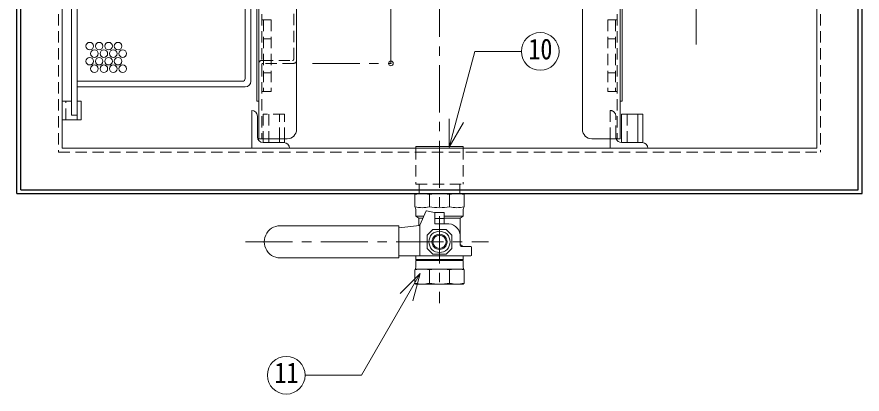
# Model space of a CAD drawing. Units: millimetres at full size, sheet at 1:5; details may follow other scales. Extents: x -1061 to 964, y -679 to 726.
# Drawn here: x -705.9 to -257.9, y 156.2 to 356.1 of the extents above; entities that cross this region are included whole.
import ezdxf
from ezdxf.enums import TextEntityAlignment as Align

# ---------------------------------------------------------------- set-up
doc = ezdxf.new("R2010")
doc.units = ezdxf.units.MM
doc.header["$LTSCALE"] = 5
doc.header["$PDMODE"] = 32
doc.header["$PDSIZE"] = 2.5
doc.linetypes.add('CHAIN1', pattern=[8, 5, -1, 1, -1])
doc.linetypes.add('DASHED1', pattern=[1.8, 1.2, -0.6])
doc.layers.add('0-0', color=4, linetype='Continuous', lineweight=9)
doc.styles.add('ＭＳ ゴシック', font='')
doc.styles.get('ＭＳ ゴシック').set_extended_font_data('MS Gothic')

msp = doc.modelspace()

# ---------------------------------------------------------------- linework, layer by layer
at = {"layer": '0-0', "linetype": 'CHAIN1'}
for p, q in [((-481.901, 570.457), (-481.901, 204.457)), ((-345.901, 341.457), (-345.901, 411.457)), ((-549.151, 331.457), (-507.651, 331.457)), ((-584.801, 236.874), (-455.901, 236.874))]:
    msp.add_line(p, q, dxfattribs=at)
at = {"layer": '0-0', "color": 5, "lineweight": 25}
for p, q in [((-705.901, 262.457), (-705.901, 411.457)), ((-703.901, 264.457), (-703.901, 411.457)), ((-259.901, 264.457), (-259.901, 411.457)), ((-257.901, 262.457), (-257.901, 411.457)), ((-703.901, 264.457), (-259.901, 264.457)), ((-705.901, 262.457), (-257.901, 262.457))]:
    msp.add_line(p, q, dxfattribs=at)
at = {"layer": '0-0', "linetype": 'DASHED1'}
for p, q in [((-683.901, 411.457), (-683.901, 284.457)), ((-576.151, 411.457), (-576.151, 291.457)), ((-559.151, 333.707), (-559.151, 411.457)), ((-387.651, 411.457), (-387.651, 291.457)), ((-279.901, 411.457), (-279.901, 284.457)), ((-571.151, 354.457), (-576.151, 354.457)), ((-575.151, 354.457), (-575.151, 316.457)), ((-571.151, 354.457), (-571.151, 316.457)), ((-392.651, 354.457), (-387.651, 354.457)), ((-392.651, 354.457), (-392.651, 316.457)), ((-388.651, 354.457), (-388.651, 316.457)), ((-571.151, 344.457), (-575.151, 344.457)), ((-392.651, 344.457), (-388.651, 344.457)), ((-576.151, 332.957), (-559.901, 332.957)), ((-559.151, 331.457), (-575.401, 331.457)), ((-571.151, 326.457), (-575.151, 326.457)), ((-392.651, 326.457), (-388.651, 326.457)), ((-571.151, 316.457), (-576.151, 316.457)), ((-392.651, 316.457), (-387.651, 316.457)), ((-679.901, 301.457), (-679.901, 311.457)), ((-391.401, 306.457), (-391.401, 291.457)), ((-575.401, 304.457), (-575.401, 291.457)), ((-564.142, 304.457), (-575.401, 304.457)), ((-572.401, 304.457), (-572.401, 289.457)), ((-566.74, 291.457), (-566.74, 304.457)), ((-564.142, 291.457), (-564.142, 304.457)), ((-388.401, 292.457), (-388.401, 303.457)), ((-382.401, 304.457), (-382.401, 289.457)), ((-683.901, 284.457), (-279.901, 284.457)), ((-494.401, 286.457), (-494.401, 267.457)), ((-469.401, 286.457), (-469.401, 267.457)), ((-494.401, 267.457), (-469.401, 267.457)), ((-492.751, 267.457), (-492.751, 262.457)), ((-471.051, 267.457), (-471.051, 262.457))]:
    msp.add_line(p, q, dxfattribs=at)
at = {"layer": '0-0', "color": 7, "lineweight": 18}
for p, q in [((-681.901, 411.457), (-681.901, 286.457)), ((-673.901, 301.457), (-673.901, 411.457)), ((-584.901, 323.457), (-584.901, 411.457)), ((-581.901, 321.957), (-581.901, 411.457)), ((-577.651, 411.457), (-577.651, 291.457)), ((-557.651, 296.457), (-557.651, 411.457)), ((-406.151, 296.457), (-406.151, 411.457)), ((-386.151, 411.457), (-386.151, 291.457)), ((-281.901, 411.457), (-281.901, 286.457)), ((-476.708, 287.077), (-463.126, 337.763)), ((-438.52, 337.763), (-463.126, 337.763)), ((-586.401, 321.957), (-673.901, 321.957)), ((-584.901, 318.957), (-673.901, 318.957)), ((-673.901, 311.457), (-671.901, 311.457)), ((-671.901, 301.457), (-671.901, 311.457)), ((-581.401, 306.457), (-581.401, 286.457)), ((-673.901, 301.457), (-671.901, 301.457)), ((-578.401, 292.457), (-578.401, 303.457)), ((-476.708, 287.077), (-476.708, 302.077)), ((-374.142, 304.457), (-376.74, 304.457)), ((-376.74, 289.457), (-376.74, 304.457)), ((-374.142, 289.457), (-374.142, 304.457)), ((-476.708, 287.077), (-469.208, 300.067)), ((-562.651, 291.457), (-577.651, 291.457)), ((-566.74, 289.457), (-566.74, 291.457)), ((-564.142, 289.457), (-564.142, 291.457)), ((-401.151, 291.457), (-386.151, 291.457)), ((-391.401, 291.457), (-391.401, 286.457)), ((-564.142, 289.457), (-575.401, 289.457)), ((-494.401, 287.457), (-494.401, 286.457)), ((-374.142, 289.457), (-385.401, 289.457)), ((-681.901, 286.457), (-281.901, 286.457)), ((-492.196, 220.089), (-502.803, 209.482)), ((-492.196, 220.089), (-496.079, 205.6))]:
    msp.add_line(p, q, dxfattribs=at)
at = {"layer": '0-0'}
for p, q in [((-578.651, 411.457), (-578.651, 311.457)), ((-507.651, 411.457), (-507.651, 331.457)), ((-385.151, 411.457), (-385.151, 311.457)), ((-681.901, 311.457), (-676.901, 311.457)), ((-577.651, 311.457), (-578.651, 311.457)), ((-386.151, 311.457), (-385.151, 311.457)), ((-673.901, 301.457), (-681.901, 301.457)), ((-385.401, 304.457), (-385.401, 289.457)), ((-376.74, 304.457), (-385.401, 304.457)), ((-575.401, 291.457), (-575.401, 289.457)), ((-494.901, 261.957), (-494.401, 262.457)), ((-494.901, 255.457), (-494.901, 261.957)), ((-487.285, 255.457), (-487.285, 261.957)), ((-476.516, 255.457), (-476.516, 261.957)), ((-469.401, 262.457), (-468.901, 261.957)), ((-468.901, 255.457), (-468.901, 261.957)), ((-494.401, 250.457), (-494.401, 252.457)), ((-488.966, 253.22), (-492.354, 245.63)), ((-488.744, 253.335), (-484.561, 252.489)), ((-484.401, 246.657), (-484.401, 252.257)), ((-479.601, 252.457), (-484.201, 252.457)), ((-479.401, 246.457), (-479.401, 252.257)), ((-469.401, 250.457), (-469.401, 252.457)), ((-494.401, 250.457), (-492.901, 249.457)), ((-494.401, 250.457), (-490.199, 250.457)), ((-492.901, 249.457), (-490.646, 249.457)), ((-492.901, 249.457), (-492.901, 245.471)), ((-484.201, 249.257), (-479.601, 249.257)), ((-484.201, 246.457), (-476.901, 246.457)), ((-479.401, 250.457), (-469.401, 250.457)), ((-479.401, 249.457), (-470.901, 249.457)), ((-470.901, 249.457), (-469.401, 250.457)), ((-470.901, 249.457), (-470.901, 234.921)), ((-503.665, 245.292), (-565.056, 245.292)), ((-492.515, 245.513), (-503.444, 244.316)), ((-503.444, 228.657), (-503.444, 245.093)), ((-492.401, 245.565), (-492.401, 229.457)), ((-488.42, 240.4), (-485.427, 243.394)), ((-478.348, 243.394), (-485.427, 243.394)), ((-475.381, 240.4), (-478.375, 243.394)), ((-488.42, 233.348), (-488.42, 240.4)), ((-475.381, 233.348), (-475.381, 240.4)), ((-488.42, 233.348), (-485.427, 230.354)), ((-475.381, 233.348), (-478.375, 230.354)), ((-470.901, 235.457), (-469.401, 234.457)), ((-465.368, 234.457), (-470.402, 234.457)), ((-464.868, 229.957), (-464.868, 233.957)), ((-465.368, 229.457), (-503.444, 229.457)), ((-494.401, 227.457), (-494.401, 229.457)), ((-478.348, 230.354), (-485.427, 230.354)), ((-469.401, 227.457), (-469.401, 229.457)), ((-503.644, 228.457), (-565.056, 228.457)), ((-494.401, 227.457), (-493.901, 226.957)), ((-469.401, 227.457), (-494.401, 227.457)), ((-469.401, 226.957), (-494.401, 226.957)), ((-494.401, 226.957), (-494.401, 224.957)), ((-469.401, 227.457), (-469.901, 226.957)), ((-469.401, 226.957), (-469.401, 224.957)), ((-494.901, 221.957), (-494.901, 214.957)), ((-469.061, 222.457), (-494.74, 222.457)), ((-487.285, 221.957), (-487.285, 214.957)), ((-476.516, 221.957), (-476.516, 214.957)), ((-468.901, 221.957), (-468.901, 214.957)), ((-494.901, 214.957), (-494.401, 214.457)), ((-469.401, 214.457), (-494.401, 214.457)), ((-469.401, 214.457), (-468.901, 214.957))]:
    msp.add_line(p, q, dxfattribs=at)
at = {"layer": '0-0', "color": 7, "lineweight": 18}
for points in [[(-676.901, 411.457), (-676.901, 303.957), (-673.901, 303.957)], [(-494.401, 287.457), (-469.401, 287.457), (-469.401, 286.457)], [(-492.196, 220.089), (-523.309, 166.199), (-553.131, 166.199)]]:
    msp.add_lwpolyline(points, dxfattribs=at)
for centre in [(-428.52, 337.763), (-563.131, 166.199)]:
    msp.add_circle(centre, 10, dxfattribs=at)
at = {"layer": '0-0'}
for centre, radius in [((-667.309, 340.585), 2), ((-662.309, 340.585), 2), ((-657.309, 340.585), 2), ((-652.309, 340.585), 2), ((-664.809, 336.585), 2), ((-659.809, 336.585), 2), ((-654.809, 336.585), 2), ((-649.809, 336.585), 2), ((-667.309, 332.585), 2), ((-662.309, 332.585), 2), ((-657.309, 332.585), 2), ((-652.309, 332.585), 2), ((-664.809, 328.585), 2), ((-659.809, 328.585), 2), ((-654.809, 328.585), 2), ((-649.809, 328.585), 2), ((-481.901, 236.874), 5.655), ((-481.901, 236.874), 4), ((-481.901, 236.874), 3.5)]:
    msp.add_circle(centre, radius, dxfattribs=at)
at = {"layer": '0-0', "linetype": 'DASHED1'}
for centre, radius, start, end in [((-576.151, 331.457), 1.5, 90, 180), ((-559.901, 333.707), 0.75, 270, 0), ((-559.151, 332.957), 1.5, 270, 0), ((-575.401, 330.707), 0.75, 90, 180), ((-391.401, 303.457), 3, 0, 90), ((-385.401, 292.457), 3, 180, 199.47122)]:
    msp.add_arc(centre, radius, start, end, dxfattribs=at)
at = {"layer": '0-0', "color": 7, "lineweight": 18}
for centre, radius, start, end in [((-586.401, 323.457), 1.5, 270, 0), ((-584.901, 321.957), 3, 270, 0), ((-581.401, 303.457), 3, 0, 90), ((-562.651, 296.457), 5, 270, 0), ((-401.151, 296.457), 5, 180, 270), ((-575.401, 292.457), 3, 180, 270), ((-385.401, 292.457), 3, 199.47122, 270), ((-564.401, 286.457), 3, 0, 90), ((-374.401, 286.457), 3, 0, 90)]:
    msp.add_arc(centre, radius, start, end, dxfattribs=at)
at = {"layer": '0-0'}
for centre, radius, start, end in [((-491.093, 247.709), 14.748, 75.03792, 104.96208), ((-481.901, 233.211), 29.246, 79.3901, 100.6099), ((-472.708, 247.709), 14.748, 75.03792, 104.96208), ((-503.086, 252.551), 8.686, 359.37927, 19.54537), ((-491.093, 269.705), 14.748, 255.03792, 284.96208), ((-481.901, 284.202), 29.246, 259.3901, 280.6099), ((-472.708, 269.705), 14.748, 255.03792, 284.96208), ((-460.715, 252.551), 8.686, 160.45463, 180.62073), ((-488.783, 253.138), 0.2, 78.57296, 155.94431), ((-484.601, 252.293), 0.2, 360, 78.57296), ((-484.201, 252.257), 0.2, 90, 180), ((-479.601, 252.257), 0.2, 0, 90), ((-484.201, 249.457), 0.2, 180, 270), ((-484.201, 246.657), 0.2, 180, 270), ((-479.601, 249.457), 0.2, 270, 0), ((-477.499, 239.867), 6.617, 355.72961, 84.81046), ((-566.293, 236.874), 8.508, 81.63982, 278.36018), ((-503.644, 245.093), 0.2, 0, 96.25093), ((-492.536, 245.712), 0.2, 276.25093, 335.94431), ((-470.402, 234.957), 0.5, 184.09604, 270), ((-465.368, 233.957), 0.5, 0, 90), ((-503.644, 228.657), 0.2, 270, 0), ((-465.368, 229.957), 0.5, 270, 0), ((-503.086, 224.863), 8.686, 340.45463, 0.62073), ((-460.715, 224.863), 8.686, 179.37927, 199.54537), ((-491.093, 207.709), 14.748, 75.03792, 104.96208), ((-481.901, 193.211), 29.246, 79.3901, 100.6099), ((-472.708, 207.709), 14.748, 75.03792, 104.96208), ((-491.093, 229.205), 14.748, 255.03792, 284.96208), ((-481.901, 243.702), 29.246, 259.3901, 280.6099), ((-472.708, 229.205), 14.748, 255.03792, 284.96208)]:
    msp.add_arc(centre, radius, start, end, dxfattribs=at)
at = {"layer": '0-0', "color": 1}
msp.add_point((-507.651, 331.457), dxfattribs=at)

# ---------------------------------------------------------------- texts
at = {"layer": '0-0', "color": 7, "style": 'ＭＳ ゴシック', "width": 0.85}
for s, p in [('10', (-434.77, 330.263)), ('11', (-569.381, 158.699))]:
    msp.add_text(s, height=11, dxfattribs=at).set_placement(p, align=Align.BOTTOM_LEFT)

doc.saveas('drawing.dxf')
